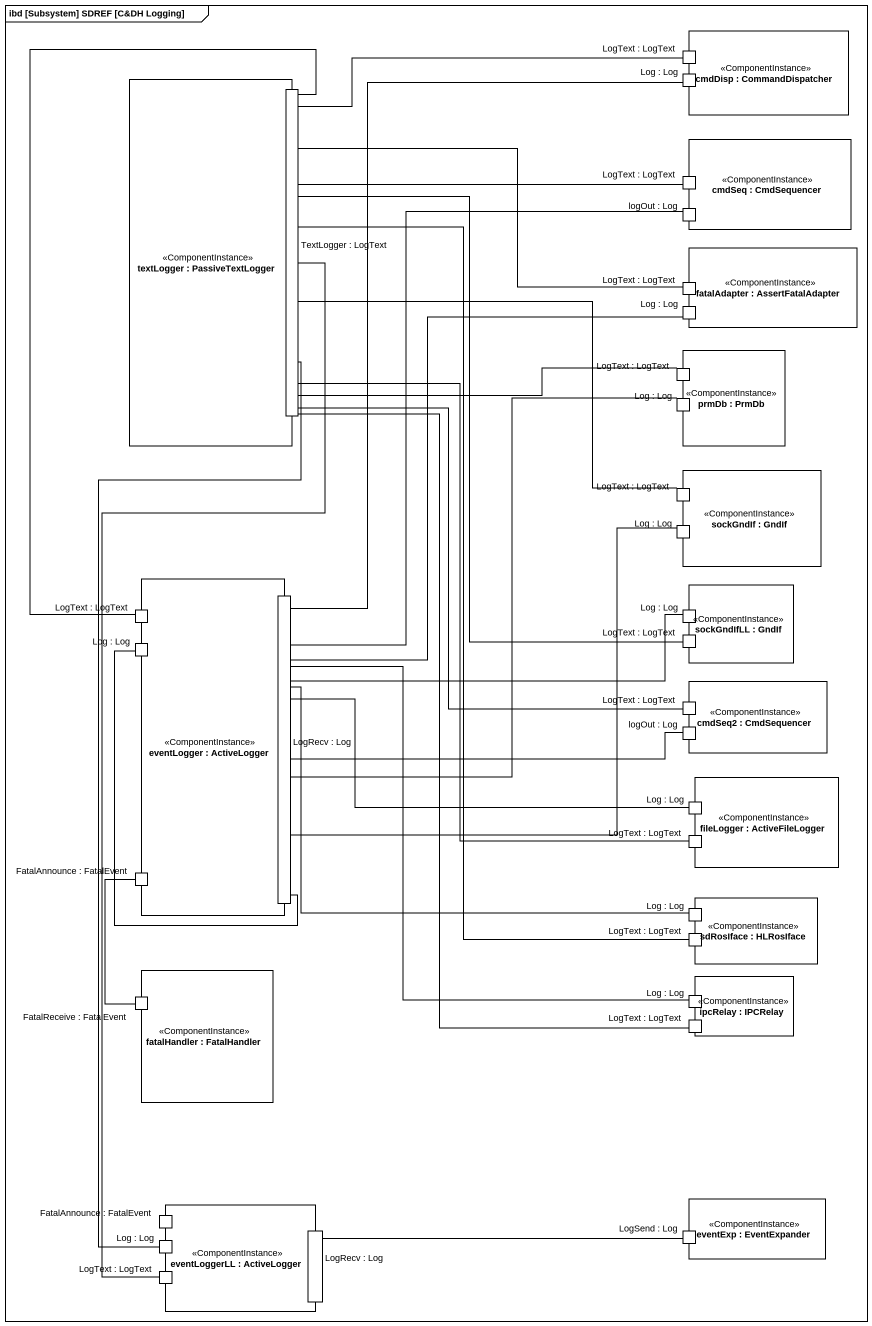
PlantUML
@startuml
mainframe ibd [Subsystem] SDREF [C&DH Logging]
rectangle "cmdDisp : CommandDispatcher" as cmdDisp <<ComponentInstance>> {
  port "LogText : LogText" as LogText_LogText
  port "Log : Log" as Log_Log
}
rectangle "textLogger : PassiveTextLogger" as textLogger <<ComponentInstance>> {
  port "TextLogger : LogText" as TextLogger_LogText
}
rectangle "cmdSeq : CmdSequencer" as cmdSeq <<ComponentInstance>> {
  port "LogText : LogText" as LogText_LogText_2
  port "logOut : Log" as logOut_Log
}
rectangle "fatalAdapter : AssertFatalAdapter" as fatalAdapter <<ComponentInstance>> {
  port "LogText : LogText" as LogText_LogText_3
  port "Log : Log" as Log_Log_2
}
rectangle "prmDb : PrmDb" as prmDb <<ComponentInstance>> {
  port "LogText : LogText" as LogText_LogText_4
  port "Log : Log" as Log_Log_3
}
rectangle "sockGndIf : GndIf" as sockGndIf <<ComponentInstance>> {
  port "LogText : LogText" as LogText_LogText_5
  port "Log : Log" as Log_Log_4
}
rectangle "eventLogger : ActiveLogger" as eventLogger <<ComponentInstance>> {
  port "LogRecv : Log" as LogRecv_Log
  port "LogText : LogText" as LogText_LogText_6
  port "Log : Log" as Log_Log_6
  port "FatalAnnounce : FatalEvent" as FatalAnnounce_FatalEvent
}
rectangle "sockGndIfLL : GndIf" as sockGndIfLL <<ComponentInstance>> {
  port "Log : Log" as Log_Log_5
  port "LogText : LogText" as LogText_LogText_7
}
rectangle "cmdSeq2 : CmdSequencer" as cmdSeq2 <<ComponentInstance>> {
  port "LogText : LogText" as LogText_LogText_8
  port "logOut : Log" as logOut_Log_2
}
rectangle "fileLogger : ActiveFileLogger" as fileLogger <<ComponentInstance>> {
  port "Log : Log" as Log_Log_7
  port "LogText : LogText" as LogText_LogText_9
}
rectangle "sdRosIface : HLRosIface" as sdRosIface <<ComponentInstance>> {
  port "Log : Log" as Log_Log_8
  port "LogText : LogText" as LogText_LogText_10
}
rectangle "fatalHandler : FatalHandler" as fatalHandler <<ComponentInstance>> {
  port "FatalReceive : FatalEvent" as FatalReceive_FatalEvent
}
rectangle "ipcRelay : IPCRelay" as ipcRelay <<ComponentInstance>> {
  port "Log : Log" as Log_Log_9
  port "LogText : LogText" as LogText_LogText_11
}
rectangle "eventLoggerLL : ActiveLogger" as eventLoggerLL <<ComponentInstance>> {
  port "FatalAnnounce : FatalEvent" as FatalAnnounce_FatalEvent_2
  port "Log : Log" as Log_Log_10
  port "LogRecv : Log" as LogRecv_Log_2
  port "LogText : LogText" as LogText_LogText_12
}
rectangle "eventExp : EventExpander" as eventExp <<ComponentInstance>> {
  port "LogSend : Log" as LogSend_Log
}
LogText_LogText -left- TextLogger_LogText
TextLogger_LogText -- LogText_LogText_8
TextLogger_LogText -- LogText_LogText_11
Log_Log -- LogRecv_Log
LogText_LogText_2 -left- TextLogger_LogText
logOut_Log -- LogRecv_Log
LogText_LogText_3 -left- TextLogger_LogText
Log_Log_2 -- LogRecv_Log
LogText_LogText_4 -left- TextLogger_LogText
Log_Log_3 -- LogRecv_Log
LogText_LogText_5 -up- TextLogger_LogText
Log_Log_4 -left- LogRecv_Log
LogText_LogText_6 -up- TextLogger_LogText
Log_Log_5 -left- LogRecv_Log
LogText_LogText_7 -up- TextLogger_LogText
Log_Log_6 -- LogRecv_Log
logOut_Log_2 -left- LogRecv_Log
Log_Log_7 -left- LogRecv_Log
LogText_LogText_9 -up- TextLogger_LogText
FatalAnnounce_FatalEvent -- FatalReceive_FatalEvent
Log_Log_8 -left- LogRecv_Log
LogText_LogText_10 -up- TextLogger_LogText
Log_Log_9 -up- LogRecv_Log
Log_Log_10 -up- TextLogger_LogText
LogRecv_Log_2 -right- LogSend_Log
LogText_LogText_12 -up- TextLogger_LogText
@enduml
